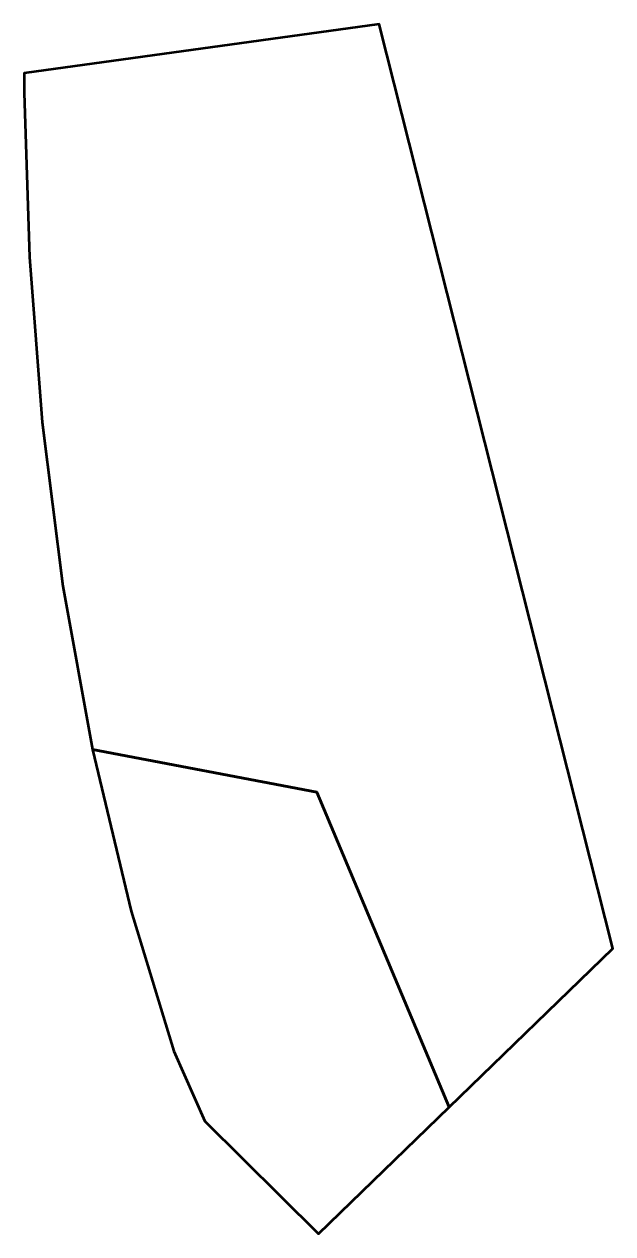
# Model space of a CAD drawing. Header units: metres. Extents: x 807395.2 to 807438.3, y 9157419.3 to 9157507.8.
import ezdxf

# ---------------------------------------------------------------- set-up
doc = ezdxf.new("R2010")
doc.units = ezdxf.units.M
doc.header["$MEASUREMENT"] = 0
doc.layers.add('2900-21016', color=1, linetype='Continuous')

msp = doc.modelspace()

# ---------------------------------------------------------------- linework, layer by layer
at = {"layer": '2900-21016', "color": 254, "lineweight": 53, "true_color": 0xcccccc}
msp.add_lwpolyline([(807395.246, 9157502.785), (807395.644, 9157490.745), (807396.573, 9157478.692), (807398.085, 9157466.679), (807400.233, 9157454.739), (807416.647, 9157451.62), (807426.33, 9157428.581), (807438.301, 9157440.191), (807421.217, 9157507.794), (807395.256, 9157504.202)], close=True, dxfattribs=at)
at = {"layer": '2900-21016', "color": 3, "lineweight": 53, "true_color": 0x00ff00}
msp.add_lwpolyline([(807403.06, 9157442.92), (807406.183, 9157432.669), (807408.467, 9157427.561), (807416.782, 9157419.321), (807426.33, 9157428.581), (807416.647, 9157451.62), (807400.233, 9157454.739)], close=True, dxfattribs=at)

doc.saveas('drawing.dxf')
